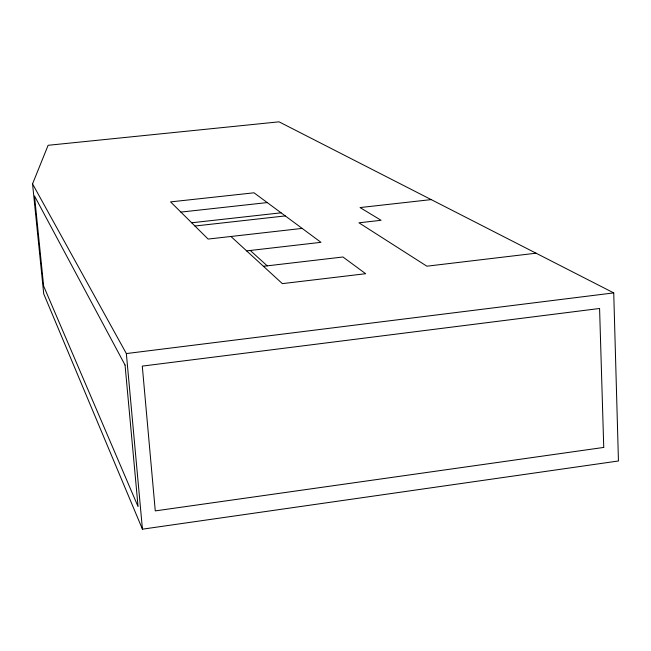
<?xml version="1.0" encoding="UTF-8"?>
<svg xmlns="http://www.w3.org/2000/svg" width="651" height="651" viewBox="0 0 651 651"><rect width="100%" height="100%" fill="white"/><g stroke="black" fill="none" stroke-linecap="round" stroke-linejoin="round"><path stroke-width="0.98" d="M32.55 183.875L48.117 145.295L279.043 121.827L613.73 292.901L618.45 460.981L142.439 529.173L43.715 293.804L32.55 183.875L126.351 353.566L142.439 529.173M126.351 353.566L613.73 292.901M536.05 253.198L426.869 266.194L358.945 222.805L381.079 220.298L360.036 207.563L431.206 199.605M263.443 266.292L342.955 256.99L365.667 273.713L282.355 283.633L230.918 236.476M246.639 250.887L320.976 242.327L254.02 192.802L170.578 201.891L208.117 239.063L302.154 228.403M194.942 226.019L285.26 215.92M180.88 212.096L267.235 202.583M191.671 222.78L281.069 212.82M250.261 250.464L267.227 265.852M603.746 447.432L155.272 510.897L142.284 366.106L599.579 308.484L603.746 447.432M125.049 365.024L34.511 195.967L43.65 286.106L138.061 506.6L125.049 365.024"/></g></svg>
